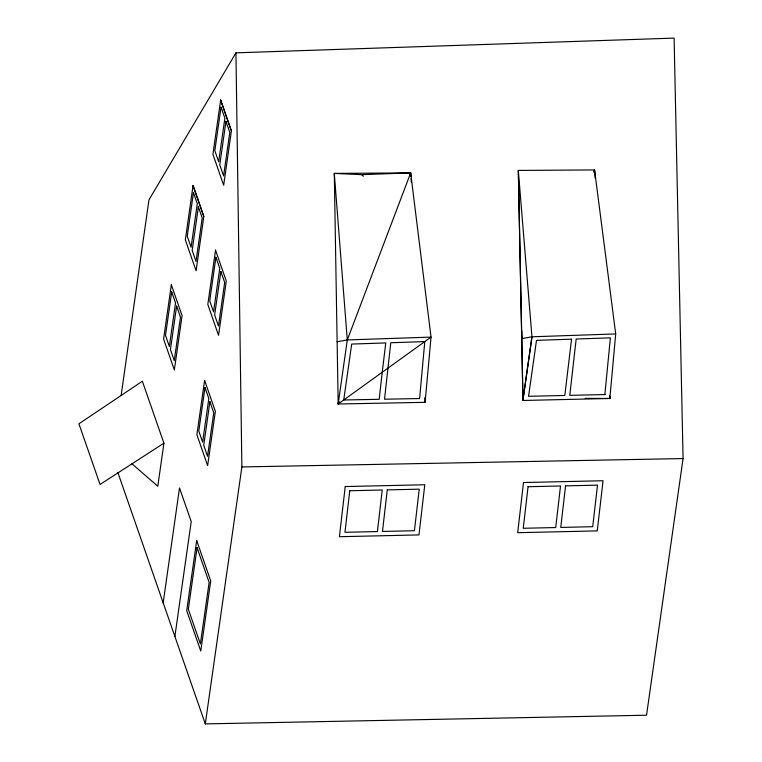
<?xml version="1.0" encoding="UTF-8"?>
<svg xmlns="http://www.w3.org/2000/svg" width="762" height="762" viewBox="0 0 762 762"><rect width="100%" height="100%" fill="white"/><g stroke="black" fill="none" stroke-linecap="round" stroke-linejoin="round"><path stroke-width="1.14" d="M425.091 402.336L431.035 337.109L410.67 172.898L334.289 173.412L338.176 403.993L425.091 402.336L424.805 397.64M615.706 333.947L531.962 336.785L521.799 338.614L518.312 170.421L594.57 169.936L615.706 333.947L609.829 398.478L522.942 400.479L521.675 330.879M604.857 394.545L610.391 337.861L576.167 339.023L569.776 395.354L605.19 394.535M193.062 185.566L185.337 239.878L196.091 270.758L203.816 216.456L193.062 185.566L203.816 216.465M163.925 443.179L100.051 484.47L78.924 423.786L142.361 381.238L163.925 443.179L157.801 486.223L131.988 463.829M220.647 100.041L212.922 154.343L223.676 185.233L231.4 130.931L220.647 100.041L231.4 130.94M163.173 602.809L179.518 487.975L191.224 521.589L174.879 636.432M410.909 176.413L410.67 172.898L361.607 174.641L334.289 173.412L347.291 339.938L338.176 403.993L431.035 337.109L347.291 339.938L337.128 341.776M531.962 336.785L522.894 400.488L531.962 336.785L518.312 170.421L522.942 400.164M121.12 395.516L148.971 199.854L235.944 52.835L674.103 38.1L683.076 458.562L646.538 715.213L205.302 723.9L117.862 472.535M205.302 723.9L241.878 466.944L235.944 52.835M409.966 175.165L410.67 172.898L347.291 339.938M593.512 172.05L594.57 169.936L595.132 178.222M241.878 466.944L683.076 458.562M585.159 398.374L609.829 398.478L609.819 396.164M361.607 174.641L363.369 176.193M411.07 178.746L411.299 182.251M609.676 396.107L609.829 398.478L609.714 396.526M424.796 341.605L419.605 398.545L384.534 399.212L390.782 342.748L424.796 341.605M382.229 372.256L379.19 399.307L343.738 399.983L351.692 344.072L385.762 342.919L382.229 372.256M571.557 339.176L564.813 395.468L528.561 396.297L536.486 340.366L571.557 339.176M345.224 486.556L339.414 536.715L418.976 534.914L424.786 484.756L345.224 486.556M349.768 490.747L344.957 532.295L377.419 531.562L382.229 490.004L349.768 490.747M387.277 489.89L382.467 531.447L414.423 530.723L419.233 489.166L387.277 489.89M523.504 482.537L517.693 532.695L597.256 530.895L603.066 480.736L523.504 482.537M528.056 486.728L523.246 528.276L555.708 527.542L560.518 485.985L528.056 486.728M565.566 485.87L560.756 527.428L592.712 526.704L597.522 485.146L565.566 485.87M171.326 284.759L163.592 339.061L174.346 369.951L182.08 315.649L171.326 284.759M215.541 250.155L207.807 304.457L218.561 335.347L226.285 281.045L215.541 250.155M204.607 380.428L196.882 434.731L207.635 465.62L215.36 411.318L204.607 380.428M196.691 540.582L186.709 610.695L200.758 651.062L210.731 580.93L196.691 540.582M197.072 547.735L188.319 609.238L200.387 643.909L209.14 582.406L197.072 547.735M171.707 291.884L165.497 335.404L169.345 346.453L175.546 302.933L171.707 291.884M176.632 306.067L170.431 349.587L174.269 360.626L180.47 317.106L176.632 306.067M193.443 192.691L187.242 236.21L191.081 247.259L197.291 203.74L193.443 192.691M198.377 206.873L192.176 250.393L196.005 261.433L202.216 217.913L198.377 206.873M221.028 107.166L214.827 150.685L218.665 161.735L224.876 118.215L221.028 107.166M225.962 121.349L219.761 164.868L223.59 175.908L229.8 132.388L225.962 121.349M215.922 257.27L209.712 300.8L213.56 311.849L219.761 268.329L215.922 257.27M220.847 271.462L214.646 314.982L218.484 326.022L224.685 282.492L220.847 271.462M204.988 387.544L198.787 431.063L202.625 442.122L208.826 398.593L204.988 387.544M209.921 401.726L203.721 445.256L207.55 456.286L213.76 412.766L209.921 401.726M338.88 401.726L338.176 403.993L338.88 401.726"/></g></svg>
